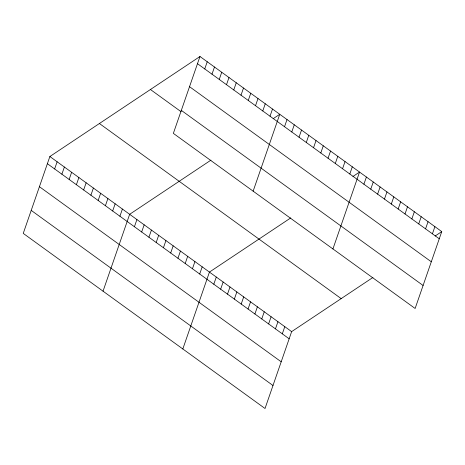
<?xml version="1.0" encoding="UTF-8"?>
<svg xmlns="http://www.w3.org/2000/svg" width="465" height="465" viewBox="0 0 465 465"><rect width="100%" height="100%" fill="white"/><g stroke="black" fill="none" stroke-linecap="round" stroke-linejoin="round"><path stroke-width="0.7" d="M199.973 56.503L173.358 133.379L415.129 308.475L441.75 231.605L199.973 56.503L49.871 156.525L23.25 233.395L265.027 408.497L291.642 331.621L372.936 277.46M54.638 168.952L57.125 161.774M61.892 174.206L64.373 167.028M69.145 179.461L71.627 172.282M76.4 184.71L78.881 177.537M83.648 189.964L86.135 182.786M90.902 195.219L93.389 188.04M98.156 200.473L100.643 193.295M105.41 205.722L107.897 198.549M112.664 210.976L115.151 203.798M119.918 216.231L122.4 209.052M103.038 291.177L129.654 214.307L210.947 160.14M134.426 226.734L136.908 219.561M141.674 231.989L144.162 224.81M204.745 68.936L207.227 61.758M148.928 237.243L151.416 230.065M211.999 74.185L214.481 67.012M156.182 242.498L158.67 235.319M219.248 79.439L221.735 72.261M163.436 247.746L165.924 240.574M226.502 84.694L228.989 77.516M170.69 253.001L173.172 245.822M233.756 89.948L236.243 82.77M177.944 258.255L180.426 251.077M241.01 95.197L243.497 88.025M185.198 263.51L187.68 256.331M248.264 100.452L250.745 93.273M192.452 268.758L194.934 261.58M255.518 105.706L257.999 98.528M199.7 274.013L202.188 266.834M262.772 110.961L265.253 103.782M182.821 348.959L209.442 272.089L290.73 217.922M270.02 116.209L272.507 109.037M213.807 284.225L216.289 277.053M253.14 191.162L279.761 114.285L273.158 118.685M220.654 289.189L223.142 282.011M284.528 126.718L287.015 119.54M227.507 294.147L229.989 286.975M291.782 131.973L294.269 124.794M234.354 299.111L236.842 291.933M241.207 304.069L243.695 296.897M299.036 137.222L301.523 130.049M248.054 309.033L250.542 301.855M306.29 142.476L308.772 135.298M254.907 313.997L257.395 306.819M313.544 147.731L316.026 140.552M261.76 318.955L264.242 311.777M320.798 152.985L323.28 145.807M268.607 323.919L271.095 316.741M328.046 158.234L330.534 151.055M275.46 328.877L277.942 321.699M335.3 163.488L337.788 156.31M282.307 333.841L284.795 326.663M342.554 168.743L345.042 161.564M349.808 173.997L352.296 166.819M332.928 248.944L359.544 172.067L352.941 176.473M363.909 184.21L366.397 177.031M370.762 189.168L373.25 181.995M377.615 194.132L380.097 186.953M384.462 199.09L386.95 191.917M391.315 204.054L393.797 196.875M398.162 209.018L400.65 201.839M405.015 213.976L407.497 206.797M411.862 218.939L414.35 211.761M418.715 223.898L421.197 216.719M425.562 228.861L428.05 221.683M432.415 233.819L434.897 226.641M435.147 236.005L441.75 231.605M197.491 63.682L439.262 238.783M189.528 86.682L431.299 261.783M181.321 110.379L423.092 285.475M150.439 89.513L181.129 111.734M99.405 123.516L341.176 298.617M49.871 156.525L291.642 331.621M47.383 163.697L289.16 338.799M39.42 186.698L281.197 361.799M31.213 210.395L272.99 385.497"/></g></svg>
